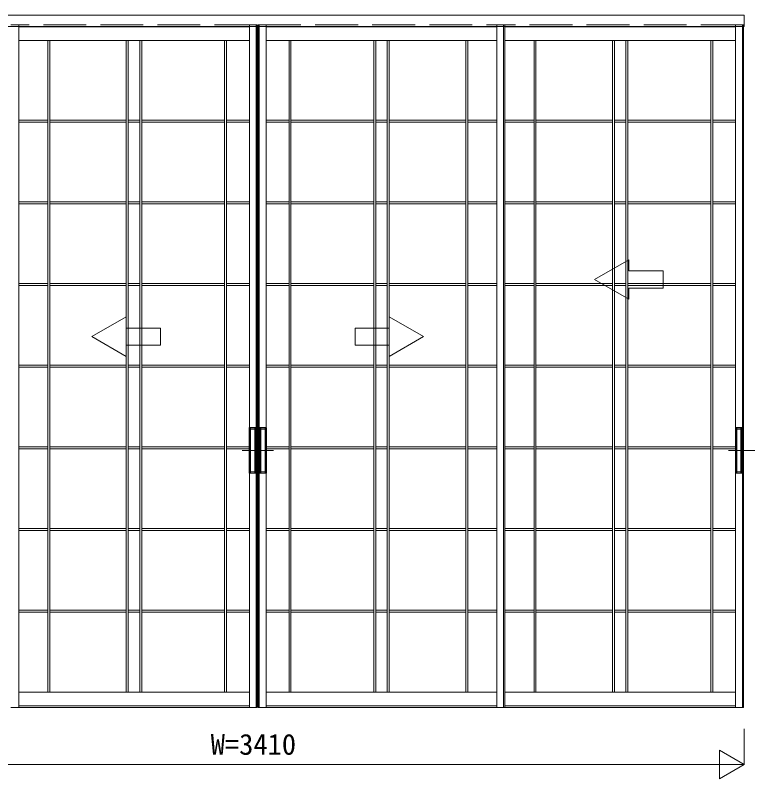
# Model space of a CAD drawing. Units: millimetres, scale not verified. Extents: x -21040 to 6475, y -14850 to 5150.
# Drawn here: x -8876 to -6284, y 186 to 2864 of the extents above; entities that cross this region are included whole.
import ezdxf
from ezdxf.enums import TextEntityAlignment as Align

# ---------------------------------------------------------------- set-up
doc = ezdxf.new("R2010")
doc.units = ezdxf.units.MM
doc.header["$LTSCALE"] = 50
doc.linetypes.add('CHAIN2', pattern=[12, 9, -1, 1, -1])
doc.linetypes.add('DASHED3', pattern=[4, 3, -1])
doc.layers.add('0-2_YKK_N1', color=2, linetype='Continuous', lineweight=9)
doc.layers.add('0-4_YKK_A1', color=4, linetype='Continuous', lineweight=9)
doc.styles.add('ＭＳ ゴシック', font='')
doc.styles.get('ＭＳ ゴシック').set_extended_font_data('MS Gothic')

msp = doc.modelspace()

# ---------------------------------------------------------------- linework, layer by layer
at = {"layer": '0-2_YKK_N1'}
for p, q in [((-6321, 361.5), (-6321, 236.5)), ((-6321, 236.5), (-6407.6, 186.5))]:
    msp.add_line(p, q, dxfattribs=at)
for points in [[(-9644.4, 286.5), (-9731, 236.5), (-6321, 236.5)], [(-6321, 236.5), (-6407.6, 286.5), (-6407.6, 186.5)]]:
    msp.add_lwpolyline(points, dxfattribs=at)
at = {"layer": '0-4_YKK_A1'}
for p, q in [((-9731, 2863.5), (-8025.5, 2863.5)), ((-6321, 2863.5), (-8026.5, 2863.5)), ((-6321, 2824.5), (-6321, 2863.5)), ((-8025.5, 2824.5), (-9731, 2824.5)), ((-8864, 2824.5), (-8864, 438)), ((-8055.5, 2823.5), (-8864, 2823.5)), ((-8055.5, 2824.5), (-8055.5, 1417.5)), ((-8031.5, 2824.5), (-8031.5, 436.5)), ((-8027.5, 2824.5), (-8027.5, 436.5)), ((-8026.5, 2824.5), (-6321, 2824.5)), ((-8024.5, 2824.5), (-8024.5, 436.5)), ((-8020.5, 2824.5), (-8020.5, 436.5)), ((-7996.5, 2824.5), (-7996.5, 1417.5)), ((-7996.5, 2823.5), (-7188, 2823.5)), ((-7188, 2824.5), (-7188, 438)), ((-7164, 2824.5), (-7164, 436.5)), ((-7160, 2829.5), (-7160, 438)), ((-7160, 2824.5), (-7160, 436.5)), ((-7159.5, 2824.5), (-7159.5, 438)), ((-6351, 2823.5), (-7159.5, 2823.5)), ((-6351, 2824.5), (-6351, 1417.5)), ((-6327, 2824.5), (-6327, 436.5)), ((-6323, 2824.5), (-6323, 436.5)), ((-8864, 2775.5), (-8055.5, 2775.5)), ((-8762.06, 2775.5), (-8762.06, 490.5)), ((-8755.26, 2775.5), (-8755.26, 490.5)), ((-8486.7, 2775.5), (-8486.7, 490.5)), ((-8479.8, 2775.5), (-8479.8, 490.5)), ((-8439.7, 2775.5), (-8439.7, 490.5)), ((-8432.8, 2775.5), (-8432.8, 490.5)), ((-8142.4, 2775.5), (-8142.4, 490.5)), ((-8135.6, 2775.5), (-8135.6, 490.5)), ((-7188, 2775.5), (-7996.5, 2775.5)), ((-7916.4, 2775.5), (-7916.4, 490.5)), ((-7909.6, 2775.5), (-7909.6, 490.5)), ((-7619.2, 2775.5), (-7619.2, 490.5)), ((-7612.3, 2775.5), (-7612.3, 490.5)), ((-7572.2, 2775.5), (-7572.2, 490.5)), ((-7565.3, 2775.5), (-7565.3, 490.5)), ((-7296.74, 2775.5), (-7296.74, 490.5)), ((-7289.94, 2775.5), (-7289.94, 490.5)), ((-7159.5, 2775.5), (-6351, 2775.5)), ((-7057.56, 2775.5), (-7057.56, 490.5)), ((-7050.76, 2775.5), (-7050.76, 490.5)), ((-6782.2, 2775.5), (-6782.2, 490.5)), ((-6775.3, 2775.5), (-6775.3, 490.5)), ((-6735.2, 2775.5), (-6735.2, 490.5)), ((-6728.3, 2775.5), (-6728.3, 490.5)), ((-6437.9, 2775.5), (-6437.9, 490.5)), ((-6431.1, 2775.5), (-6431.1, 490.5)), ((-8762.06, 2495.91), (-8864, 2495.91)), ((-8486.7, 2495.91), (-8755.26, 2495.91)), ((-8439.7, 2495.91), (-8479.8, 2495.91)), ((-8142.4, 2495.91), (-8432.8, 2495.91)), ((-8055.5, 2495.91), (-8135.6, 2495.91)), ((-7996.5, 2495.91), (-7916.4, 2495.91)), ((-7909.6, 2495.91), (-7619.2, 2495.91)), ((-7612.3, 2495.91), (-7572.2, 2495.91)), ((-7565.3, 2495.91), (-7296.74, 2495.91)), ((-7289.94, 2495.91), (-7188, 2495.91)), ((-7057.56, 2495.91), (-7159.5, 2495.91)), ((-6782.2, 2495.91), (-7050.76, 2495.91)), ((-6735.2, 2495.91), (-6775.3, 2495.91)), ((-6437.9, 2495.91), (-6728.3, 2495.91)), ((-6351, 2495.91), (-6431.1, 2495.91)), ((-8762.06, 2489.01), (-8864, 2489.01)), ((-8486.7, 2489.01), (-8755.26, 2489.01)), ((-8439.7, 2489.01), (-8479.8, 2489.01)), ((-8142.4, 2489.01), (-8432.8, 2489.01)), ((-8055.5, 2489.01), (-8135.6, 2489.01)), ((-7996.5, 2489.01), (-7916.4, 2489.01)), ((-7909.6, 2489.01), (-7619.2, 2489.01)), ((-7612.3, 2489.01), (-7572.2, 2489.01)), ((-7565.3, 2489.01), (-7296.74, 2489.01)), ((-7289.94, 2489.01), (-7188, 2489.01)), ((-7057.56, 2489.01), (-7159.5, 2489.01)), ((-6782.2, 2489.01), (-7050.76, 2489.01)), ((-6735.2, 2489.01), (-6775.3, 2489.01)), ((-6437.9, 2489.01), (-6728.3, 2489.01)), ((-6351, 2489.01), (-6431.1, 2489.01)), ((-8762.06, 2209.43), (-8864, 2209.43)), ((-8762.06, 2202.53), (-8864, 2202.53)), ((-8486.7, 2209.43), (-8755.26, 2209.43)), ((-8486.7, 2202.53), (-8755.26, 2202.53)), ((-8439.7, 2209.43), (-8479.8, 2209.43)), ((-8439.7, 2202.53), (-8479.8, 2202.53)), ((-8142.4, 2209.43), (-8432.8, 2209.43)), ((-8142.4, 2202.53), (-8432.8, 2202.53)), ((-8055.5, 2209.43), (-8135.6, 2209.43)), ((-8055.5, 2202.53), (-8135.6, 2202.53)), ((-7996.5, 2209.43), (-7916.4, 2209.43)), ((-7996.5, 2202.53), (-7916.4, 2202.53)), ((-7909.6, 2209.43), (-7619.2, 2209.43)), ((-7909.6, 2202.53), (-7619.2, 2202.53)), ((-7612.3, 2209.43), (-7572.2, 2209.43)), ((-7612.3, 2202.53), (-7572.2, 2202.53)), ((-7565.3, 2209.43), (-7296.74, 2209.43)), ((-7565.3, 2202.53), (-7296.74, 2202.53)), ((-7289.94, 2209.43), (-7188, 2209.43)), ((-7289.94, 2202.53), (-7188, 2202.53)), ((-7057.56, 2209.43), (-7159.5, 2209.43)), ((-7057.56, 2202.53), (-7159.5, 2202.53)), ((-6782.2, 2209.43), (-7050.76, 2209.43)), ((-6782.2, 2202.53), (-7050.76, 2202.53)), ((-6735.2, 2209.43), (-6775.3, 2209.43)), ((-6735.2, 2202.53), (-6775.3, 2202.53)), ((-6437.9, 2209.43), (-6728.3, 2209.43)), ((-6437.9, 2202.53), (-6728.3, 2202.53)), ((-6351, 2209.43), (-6431.1, 2209.43)), ((-6351, 2202.53), (-6431.1, 2202.53)), ((-6845, 1936.86), (-6725, 2006.15)), ((-6725, 1966.86), (-6725, 2006.15)), ((-6845, 1936.86), (-6725, 1867.58)), ((-8762.06, 1922.94), (-8864, 1922.94)), ((-8762.06, 1916.04), (-8864, 1916.04)), ((-8486.7, 1922.94), (-8755.26, 1922.94)), ((-8486.7, 1916.04), (-8755.26, 1916.04)), ((-8439.7, 1922.94), (-8479.8, 1922.94)), ((-8439.7, 1916.04), (-8479.8, 1916.04)), ((-8142.4, 1922.94), (-8432.8, 1922.94)), ((-8142.4, 1916.04), (-8432.8, 1916.04)), ((-8055.5, 1922.94), (-8135.6, 1922.94)), ((-8055.5, 1916.04), (-8135.6, 1916.04)), ((-7996.5, 1922.94), (-7916.4, 1922.94)), ((-7996.5, 1916.04), (-7916.4, 1916.04)), ((-7909.6, 1922.94), (-7619.2, 1922.94)), ((-7909.6, 1916.04), (-7619.2, 1916.04)), ((-7612.3, 1922.94), (-7572.2, 1922.94)), ((-7612.3, 1916.04), (-7572.2, 1916.04)), ((-7565.3, 1922.94), (-7296.74, 1922.94)), ((-7565.3, 1916.04), (-7296.74, 1916.04)), ((-7289.94, 1922.94), (-7188, 1922.94)), ((-7289.94, 1916.04), (-7188, 1916.04)), ((-7057.56, 1922.94), (-7159.5, 1922.94)), ((-7057.56, 1916.04), (-7159.5, 1916.04)), ((-6782.2, 1922.94), (-7050.76, 1922.94)), ((-6782.2, 1916.04), (-7050.76, 1916.04)), ((-6735.2, 1922.94), (-6775.3, 1922.94)), ((-6735.2, 1916.04), (-6775.3, 1916.04)), ((-6437.9, 1922.94), (-6728.3, 1922.94)), ((-6437.9, 1916.04), (-6728.3, 1916.04)), ((-6605, 1906.86), (-6725, 1906.86)), ((-6725, 1867.58), (-6725, 1906.86)), ((-6351, 1922.94), (-6431.1, 1922.94)), ((-6351, 1916.04), (-6431.1, 1916.04)), ((-8607.25, 1736.86), (-8487.25, 1806.15)), ((-8487.25, 1766.86), (-8487.25, 1806.15)), ((-7564.75, 1766.86), (-7564.75, 1806.15)), ((-7444.75, 1736.86), (-7564.75, 1806.15)), ((-8607.25, 1736.86), (-8487.25, 1667.58)), ((-7444.75, 1736.86), (-7564.75, 1667.58)), ((-8367.25, 1706.86), (-8487.25, 1706.86)), ((-8487.25, 1667.58), (-8487.25, 1706.86)), ((-7684.75, 1706.86), (-7564.75, 1706.86)), ((-7564.75, 1667.58), (-7564.75, 1706.86)), ((-8762.06, 1636.45), (-8864, 1636.45)), ((-8486.7, 1636.45), (-8755.26, 1636.45)), ((-8439.7, 1636.45), (-8479.8, 1636.45)), ((-8142.4, 1636.45), (-8432.8, 1636.45)), ((-8055.5, 1636.45), (-8135.6, 1636.45)), ((-7996.5, 1636.45), (-7916.4, 1636.45)), ((-7909.6, 1636.45), (-7619.2, 1636.45)), ((-7612.3, 1636.45), (-7572.2, 1636.45)), ((-7565.3, 1636.45), (-7296.74, 1636.45)), ((-7289.94, 1636.45), (-7188, 1636.45)), ((-7057.56, 1636.45), (-7159.5, 1636.45)), ((-6782.2, 1636.45), (-7050.76, 1636.45)), ((-6735.2, 1636.45), (-6775.3, 1636.45)), ((-6437.9, 1636.45), (-6728.3, 1636.45)), ((-6351, 1636.45), (-6431.1, 1636.45)), ((-8762.06, 1629.55), (-8864, 1629.55)), ((-8486.7, 1629.55), (-8755.26, 1629.55)), ((-8439.7, 1629.55), (-8479.8, 1629.55)), ((-8142.4, 1629.55), (-8432.8, 1629.55)), ((-8055.5, 1629.55), (-8135.6, 1629.55)), ((-7996.5, 1629.55), (-7916.4, 1629.55)), ((-7909.6, 1629.55), (-7619.2, 1629.55)), ((-7612.3, 1629.55), (-7572.2, 1629.55)), ((-7565.3, 1629.55), (-7296.74, 1629.55)), ((-7289.94, 1629.55), (-7188, 1629.55)), ((-7057.56, 1629.55), (-7159.5, 1629.55)), ((-6782.2, 1629.55), (-7050.76, 1629.55)), ((-6735.2, 1629.55), (-6775.3, 1629.55)), ((-6437.9, 1629.55), (-6728.3, 1629.55)), ((-6351, 1629.55), (-6431.1, 1629.55)), ((-8056.1, 1258), (-8056.1, 1417)), ((-8055.6, 1417.5), (-8032.6, 1417.5)), ((-8055.6, 1416.5), (-8052.6, 1416.5)), ((-8055.1, 1416.5), (-8055.1, 1258.5)), ((-8052.47, 1416.52), (-8052.47, 1258.5)), ((-8052.35, 1416.57), (-8051.72, 1416.93)), ((-8051.6, 1416.98), (-8051.6, 1258.02)), ((-8036.6, 1412.5), (-8051.6, 1412.5)), ((-8051.47, 1417), (-8036.73, 1417)), ((-8036.6, 1417), (-8036.6, 1258.02)), ((-8035.85, 1416.57), (-8036.49, 1416.93)), ((-8035.73, 1416.52), (-8035.73, 1258.5)), ((-8035.6, 1416.5), (-8032.6, 1416.5)), ((-8033.1, 1416.5), (-8033.1, 1258.5)), ((-8032.1, 1417), (-8032.1, 1258)), ((-8019.9, 1417), (-8019.9, 1258)), ((-7996.4, 1417.5), (-8019.4, 1417.5)), ((-8016.4, 1416.5), (-8019.4, 1416.5)), ((-8018.9, 1416.5), (-8018.9, 1258.5)), ((-8016.27, 1416.52), (-8016.27, 1258.5)), ((-8016.15, 1416.57), (-8015.52, 1416.93)), ((-8015.4, 1417), (-8015.4, 1258.02)), ((-8015.4, 1412.5), (-8000.4, 1412.5)), ((-8000.53, 1417), (-8015.27, 1417)), ((-8000.4, 1416.98), (-8000.4, 1258.02)), ((-7999.65, 1416.57), (-8000.28, 1416.93)), ((-7999.53, 1416.52), (-7999.53, 1258.5)), ((-7996.4, 1416.5), (-7999.4, 1416.5)), ((-7996.9, 1416.5), (-7996.9, 1258.5)), ((-7995.9, 1258), (-7995.9, 1417)), ((-6351.6, 1258), (-6351.6, 1417)), ((-6351.1, 1417.5), (-6328.1, 1417.5)), ((-6351.1, 1416.5), (-6348.1, 1416.5)), ((-6350.6, 1416.5), (-6350.6, 1258.5)), ((-6347.97, 1416.52), (-6347.97, 1258.5)), ((-6347.85, 1416.57), (-6347.22, 1416.93)), ((-6347.1, 1416.98), (-6347.1, 1258.02)), ((-6332.1, 1412.5), (-6347.1, 1412.5)), ((-6346.97, 1417), (-6332.23, 1417)), ((-6332.1, 1417), (-6332.1, 1258.02)), ((-6331.35, 1416.57), (-6331.98, 1416.93)), ((-6331.24, 1416.52), (-6331.24, 1258.5)), ((-6331.1, 1416.5), (-6328.1, 1416.5)), ((-6328.6, 1416.5), (-6328.6, 1258.5)), ((-6327.6, 1417), (-6327.6, 1258)), ((-8762.06, 1349.96), (-8864, 1349.96)), ((-8762.06, 1343.06), (-8864, 1343.06)), ((-8486.7, 1349.96), (-8755.26, 1349.96)), ((-8486.7, 1343.06), (-8755.26, 1343.06)), ((-8439.7, 1349.96), (-8479.8, 1349.96)), ((-8439.7, 1343.06), (-8479.8, 1343.06)), ((-8142.4, 1349.96), (-8432.8, 1349.96)), ((-8142.4, 1343.06), (-8432.8, 1343.06)), ((-8055.5, 1349.96), (-8135.6, 1349.96)), ((-8055.5, 1343.06), (-8135.6, 1343.06)), ((-7996.5, 1349.96), (-7916.4, 1349.96)), ((-7996.5, 1343.06), (-7916.4, 1343.06)), ((-7909.6, 1349.96), (-7619.2, 1349.96)), ((-7909.6, 1343.06), (-7619.2, 1343.06)), ((-7612.3, 1349.96), (-7572.2, 1349.96)), ((-7612.3, 1343.06), (-7572.2, 1343.06)), ((-7565.3, 1349.96), (-7296.74, 1349.96)), ((-7565.3, 1343.06), (-7296.74, 1343.06)), ((-7289.94, 1349.96), (-7188, 1349.96)), ((-7289.94, 1343.06), (-7188, 1343.06)), ((-7057.56, 1349.96), (-7159.5, 1349.96)), ((-7057.56, 1343.06), (-7159.5, 1343.06)), ((-6782.2, 1349.96), (-7050.76, 1349.96)), ((-6782.2, 1343.06), (-7050.76, 1343.06)), ((-6735.2, 1349.96), (-6775.3, 1349.96)), ((-6735.2, 1343.06), (-6775.3, 1343.06)), ((-6437.9, 1349.96), (-6728.3, 1349.96)), ((-6437.9, 1343.06), (-6728.3, 1343.06)), ((-6351, 1349.96), (-6431.1, 1349.96)), ((-6351, 1343.06), (-6431.1, 1343.06)), ((-8055.6, 1258.5), (-8052.6, 1258.5)), ((-8052.35, 1258.43), (-8051.72, 1258.07)), ((-8051.6, 1262.5), (-8036.6, 1262.5)), ((-8035.85, 1258.43), (-8036.49, 1258.07)), ((-8035.6, 1258.5), (-8032.6, 1258.5)), ((-8016.4, 1258.5), (-8019.4, 1258.5)), ((-8016.15, 1258.43), (-8015.52, 1258.07)), ((-8000.4, 1262.5), (-8015.4, 1262.5)), ((-7999.65, 1258.43), (-8000.28, 1258.07)), ((-7996.4, 1258.5), (-7999.4, 1258.5)), ((-6351.1, 1258.5), (-6348.1, 1258.5)), ((-6347.85, 1258.43), (-6347.22, 1258.07)), ((-6347.1, 1262.5), (-6332.1, 1262.5)), ((-6331.35, 1258.43), (-6331.98, 1258.07)), ((-6331.1, 1258.5), (-6328.1, 1258.5)), ((-8032.6, 1257.5), (-8055.6, 1257.5)), ((-8055.5, 1257.5), (-8055.5, 438)), ((-8051.47, 1258), (-8036.73, 1258)), ((-8019.4, 1257.5), (-7996.4, 1257.5)), ((-8000.53, 1258), (-8015.27, 1258)), ((-7996.5, 1257.5), (-7996.5, 438)), ((-6328.1, 1257.5), (-6351.1, 1257.5)), ((-6351, 1257.5), (-6351, 438)), ((-6346.97, 1258), (-6332.23, 1258)), ((-8762.06, 1063.48), (-8864, 1063.48)), ((-8762.06, 1056.58), (-8864, 1056.58)), ((-8486.7, 1063.48), (-8755.26, 1063.48)), ((-8486.7, 1056.58), (-8755.26, 1056.58)), ((-8439.7, 1063.48), (-8479.8, 1063.48)), ((-8439.7, 1056.58), (-8479.8, 1056.58)), ((-8142.4, 1063.48), (-8432.8, 1063.48)), ((-8142.4, 1056.58), (-8432.8, 1056.58)), ((-8055.5, 1063.48), (-8135.6, 1063.48)), ((-8055.5, 1056.58), (-8135.6, 1056.58)), ((-7996.5, 1063.48), (-7916.4, 1063.48)), ((-7996.5, 1056.58), (-7916.4, 1056.58)), ((-7909.6, 1063.48), (-7619.2, 1063.48)), ((-7909.6, 1056.58), (-7619.2, 1056.58)), ((-7612.3, 1063.48), (-7572.2, 1063.48)), ((-7612.3, 1056.58), (-7572.2, 1056.58)), ((-7565.3, 1063.48), (-7296.74, 1063.48)), ((-7565.3, 1056.58), (-7296.74, 1056.58)), ((-7289.94, 1063.48), (-7188, 1063.48)), ((-7289.94, 1056.58), (-7188, 1056.58)), ((-7057.56, 1063.48), (-7159.5, 1063.48)), ((-7057.56, 1056.58), (-7159.5, 1056.58)), ((-6782.2, 1063.48), (-7050.76, 1063.48)), ((-6782.2, 1056.58), (-7050.76, 1056.58)), ((-6735.2, 1063.48), (-6775.3, 1063.48)), ((-6735.2, 1056.58), (-6775.3, 1056.58)), ((-6437.9, 1063.48), (-6728.3, 1063.48)), ((-6437.9, 1056.58), (-6728.3, 1056.58)), ((-6351, 1063.48), (-6431.1, 1063.48)), ((-6351, 1056.58), (-6431.1, 1056.58)), ((-8762.06, 776.99), (-8864, 776.99)), ((-8486.7, 776.99), (-8755.26, 776.99)), ((-8439.7, 776.99), (-8479.8, 776.99)), ((-8142.4, 776.99), (-8432.8, 776.99)), ((-8055.5, 776.99), (-8135.6, 776.99)), ((-7996.5, 776.99), (-7916.4, 776.99)), ((-7909.6, 776.99), (-7619.2, 776.99)), ((-7612.3, 776.99), (-7572.2, 776.99)), ((-7565.3, 776.99), (-7296.74, 776.99)), ((-7289.94, 776.99), (-7188, 776.99)), ((-7057.56, 776.99), (-7159.5, 776.99)), ((-6782.2, 776.99), (-7050.76, 776.99)), ((-6735.2, 776.99), (-6775.3, 776.99)), ((-6437.9, 776.99), (-6728.3, 776.99)), ((-6351, 776.99), (-6431.1, 776.99)), ((-8762.06, 770.09), (-8864, 770.09)), ((-8486.7, 770.09), (-8755.26, 770.09)), ((-8439.7, 770.09), (-8479.8, 770.09)), ((-8142.4, 770.09), (-8432.8, 770.09)), ((-8055.5, 770.09), (-8135.6, 770.09)), ((-7996.5, 770.09), (-7916.4, 770.09)), ((-7909.6, 770.09), (-7619.2, 770.09)), ((-7612.3, 770.09), (-7572.2, 770.09)), ((-7565.3, 770.09), (-7296.74, 770.09)), ((-7289.94, 770.09), (-7188, 770.09)), ((-7057.56, 770.09), (-7159.5, 770.09)), ((-6782.2, 770.09), (-7050.76, 770.09)), ((-6735.2, 770.09), (-6775.3, 770.09)), ((-6437.9, 770.09), (-6728.3, 770.09)), ((-6351, 770.09), (-6431.1, 770.09)), ((-8864, 436.5), (-8864, 490.5)), ((-8055.5, 490.5), (-8864, 490.5)), ((-8055.5, 436.5), (-8055.5, 490.5)), ((-7996.5, 490.5), (-7188, 490.5)), ((-7996.5, 436.5), (-7996.5, 490.5)), ((-7188, 436.5), (-7188, 490.5)), ((-7159.5, 436.5), (-7159.5, 490.5)), ((-6351, 490.5), (-7159.5, 490.5)), ((-6351, 436.5), (-6351, 490.5)), ((-8892, 436.5), (-8864, 436.5)), ((-8864, 442.5), (-8055.5, 442.5)), ((-8027.5, 436.5), (-8864, 436.5)), ((-8027.5, 436.5), (-8055.5, 436.5)), ((-8024.5, 436.5), (-7188, 436.5)), ((-8024.5, 436.5), (-7996.5, 436.5)), ((-7188, 442.5), (-7996.5, 442.5)), ((-7160, 436.5), (-7188, 436.5)), ((-7160, 436.5), (-7159.5, 436.5)), ((-7159.5, 442.5), (-6351, 442.5)), ((-6323, 436.5), (-7159.5, 436.5)), ((-6323, 436.5), (-6351, 436.5))]:
    msp.add_line(p, q, dxfattribs=at)
at = {"layer": '0-4_YKK_A1', "linetype": 'DASHED3'}
for p, q in [((-8027.5, 2829.5), (-8892, 2829.5)), ((-8864, 2829.5), (-8864, 2824.5)), ((-8055.5, 2829.5), (-8055.5, 2824.5)), ((-8031.5, 2829.5), (-8031.5, 2824.5)), ((-8027.5, 2829.5), (-8027.5, 2824.5)), ((-8024.5, 2829.5), (-7160, 2829.5)), ((-8024.5, 2829.5), (-8024.5, 2824.5)), ((-8020.5, 2829.5), (-8020.5, 2824.5)), ((-7996.5, 2829.5), (-7996.5, 2824.5)), ((-7188, 2829.5), (-7188, 2824.5)), ((-7164, 2829.5), (-7164, 2824.5)), ((-7160, 2829.5), (-7160, 2824.5)), ((-6323, 2829.5), (-7160, 2829.5)), ((-7159.5, 2829.5), (-7159.5, 2824.5)), ((-6351, 2829.5), (-6351, 2824.5)), ((-6327, 2829.5), (-6327, 2824.5)), ((-6323, 2829.5), (-6323, 2824.5))]:
    msp.add_line(p, q, dxfattribs=at)
at = {"layer": '0-4_YKK_A1', "linetype": 'CHAIN2'}
for p, q in [((-8080.88, 1337.5), (-7988.36, 1337.5)), ((-7971.12, 1337.5), (-8063.64, 1337.5)), ((-6376.38, 1337.5), (-6283.86, 1337.5))]:
    msp.add_line(p, q, dxfattribs=at)
at = {"layer": '0-4_YKK_A1'}
for points in [[(-6725, 1966.86), (-6605, 1966.86), (-6605, 1906.86)], [(-8487.25, 1766.86), (-8367.25, 1766.86), (-8367.25, 1706.86)], [(-7564.75, 1766.86), (-7684.75, 1766.86), (-7684.75, 1706.86)]]:
    msp.add_lwpolyline(points, dxfattribs=at)
for centre, start, end in [((-8055.6, 1417), 90, 180), ((-8055.6, 1417), 180, 270), ((-8052.6, 1417), 270, 300), ((-8051.47, 1416.5), 90, 119.99998), ((-8036.73, 1416.5), 60, 90), ((-8035.6, 1417), 239.99998, 270), ((-8032.6, 1417), 0, 90), ((-8032.6, 1417), 270, 0), ((-8019.4, 1417), 90, 180), ((-8019.4, 1417), 180, 270), ((-8016.4, 1417), 270, 300), ((-8015.27, 1416.5), 90, 119.99998), ((-8000.53, 1416.5), 60, 90), ((-7999.4, 1417), 239.99998, 270), ((-7996.4, 1417), 0, 90), ((-7996.4, 1417), 270, 0), ((-6351.1, 1417), 90, 180), ((-6351.1, 1417), 180, 270), ((-6348.1, 1417), 270, 300), ((-6346.97, 1416.5), 90, 119.99998), ((-6332.23, 1416.5), 60, 90), ((-6331.1, 1417), 239.99998, 270), ((-6328.1, 1417), 0, 90), ((-6328.1, 1417), 270, 0), ((-8055.6, 1258), 90, 180), ((-8052.6, 1258), 60, 90), ((-8035.6, 1258), 90, 119.99998), ((-8032.6, 1258), 0, 90), ((-8019.4, 1258), 90, 180), ((-8016.4, 1258), 60, 90), ((-7999.4, 1258), 90, 119.99998), ((-7996.4, 1258), 0, 90), ((-6351.1, 1258), 90, 180), ((-6348.1, 1258), 60, 90), ((-6331.1, 1258), 90, 119.99998), ((-6328.1, 1258), 0, 90), ((-8055.6, 1258), 180, 270), ((-8051.47, 1258.5), 239.99998, 270), ((-8036.73, 1258.5), 270, 300), ((-8032.6, 1258), 270, 0), ((-8019.4, 1258), 180, 270), ((-8015.27, 1258.5), 239.99998, 270), ((-8000.53, 1258.5), 270, 300), ((-7996.4, 1258), 270, 0), ((-6351.1, 1258), 180, 270), ((-6346.97, 1258.5), 239.99998, 270), ((-6332.23, 1258.5), 270, 300), ((-6328.1, 1258), 270, 0)]:
    msp.add_arc(centre, 0.5, start, end, dxfattribs=at)

# ---------------------------------------------------------------- texts
at = {"layer": '0-2_YKK_N1', "color": 4, "style": 'ＭＳ ゴシック'}
msp.add_text('W=3410', height=73.31, dxfattribs=at).set_placement((-8190.88, 248.5), align=Align.BOTTOM_LEFT)

doc.saveas('drawing.dxf')
